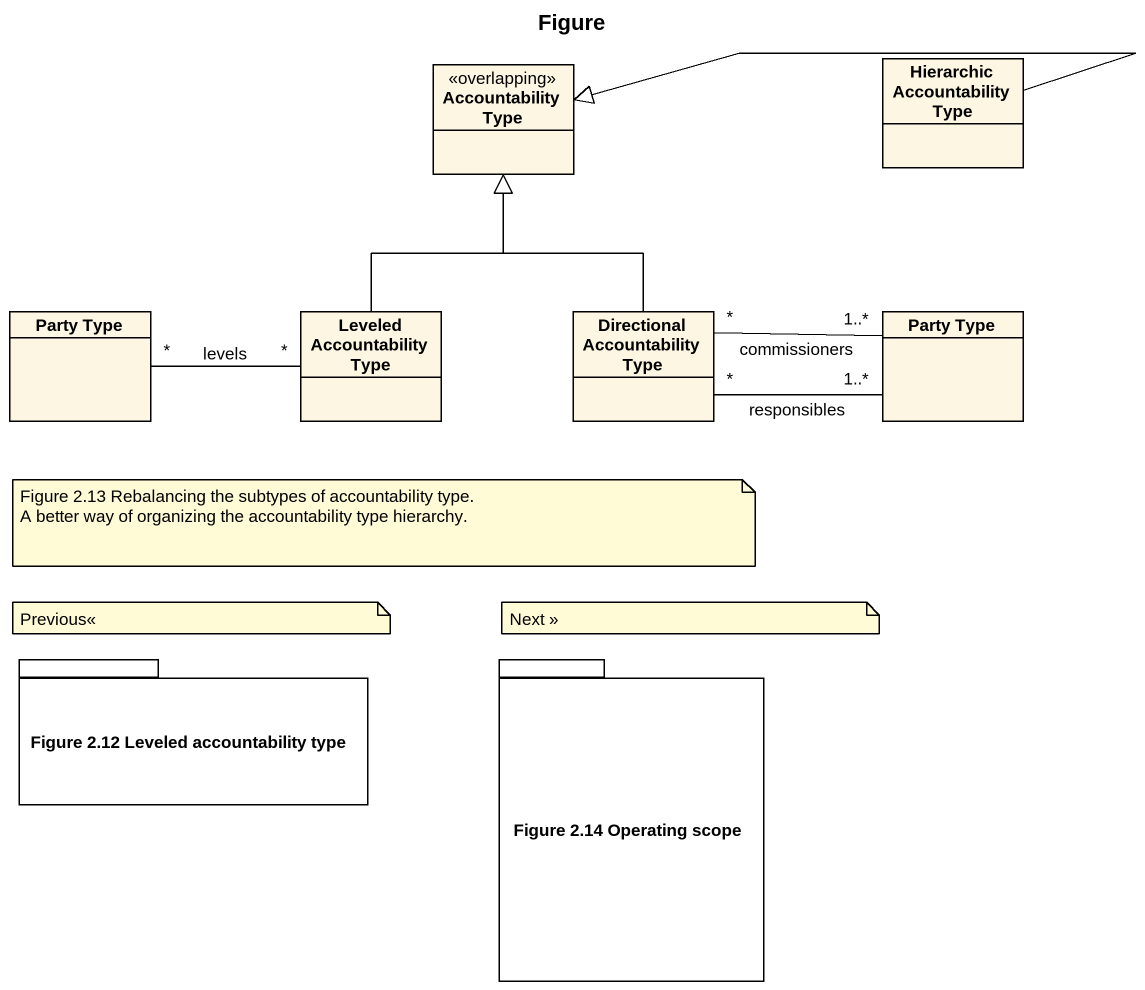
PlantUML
@startuml
title Figure
hide circle
hide empty members
class "Accountability Type" as Accountability_Type <<overlapping>>
class "Hierarchic Accountability Type" as Hierarchic_Accountability
class "Party Type" as Party_Type
class "Leveled Accountability Type" as Leveled_Accountability_Type
class "Directional Accountability Type" as Directional_Accountability
class "Party Type" as Party_Type_2
package "Figure 2.12 Leveled accountability type" as Figure_2_12_Leveled {
}
package "Figure 2.14 Operating scope" as Figure_2_14_Operating_scope {
}
Hierarchic_Accountability -left-|> Accountability_Type
Party_Type "*" -right- "*" Leveled_Accountability_Type : levels
Leveled_Accountability_Type -up-|> Accountability_Type
Directional_Accountability -up-|> Accountability_Type
Party_Type_2 "1..*" -left- "*" Directional_Accountability : commissioners
Party_Type_2 "1..*" -left- "*" Directional_Accountability : responsibles
note as N1
  Figure 2.13 Rebalancing the subtypes of accountability type.
  A better way of organizing the accountability type hierarchy.
end note
note as N2
  Previous<<
end note
note as N3
  Next >>
end note
@enduml
